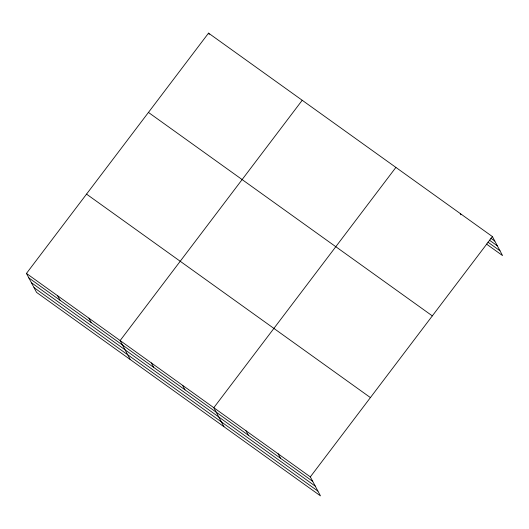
<?xml version="1.0" encoding="UTF-8"?>
<svg xmlns="http://www.w3.org/2000/svg" width="529" height="529" viewBox="0 0 529 529"><rect width="100%" height="100%" fill="white"/><g stroke="black" fill="none" stroke-linecap="round" stroke-linejoin="round"><path stroke-width="0.79" d="M26.45 273.42L310.325 476.887L320.468 495.871L36.587 292.411L26.45 273.42L208.532 33.129L492.413 236.589L502.55 255.58L486.462 244.048M302.211 100.272L120.129 340.564L130.266 359.555M395.89 167.409L213.809 407.707L223.946 426.698M310.325 476.887L492.413 236.589M490.786 238.195L494.807 241.079M489.318 240.1L497.359 245.859M487.93 242.143L499.998 250.792M148.444 112.426L432.325 315.886M86.538 194.123L370.412 397.59M28.844 277.91L312.718 481.37M31.403 282.691L315.277 486.158M34.035 287.624L317.909 491.091M460.237 213.531L460.924 214.814M208.532 33.129L209.219 34.411M278.155 453.822L280.549 458.312M245.978 430.765L248.379 435.255M182.584 385.324L184.978 389.813M151.354 362.947L153.754 367.43M88.905 318.18L91.299 322.67M57.674 295.804L60.075 300.287"/></g></svg>
